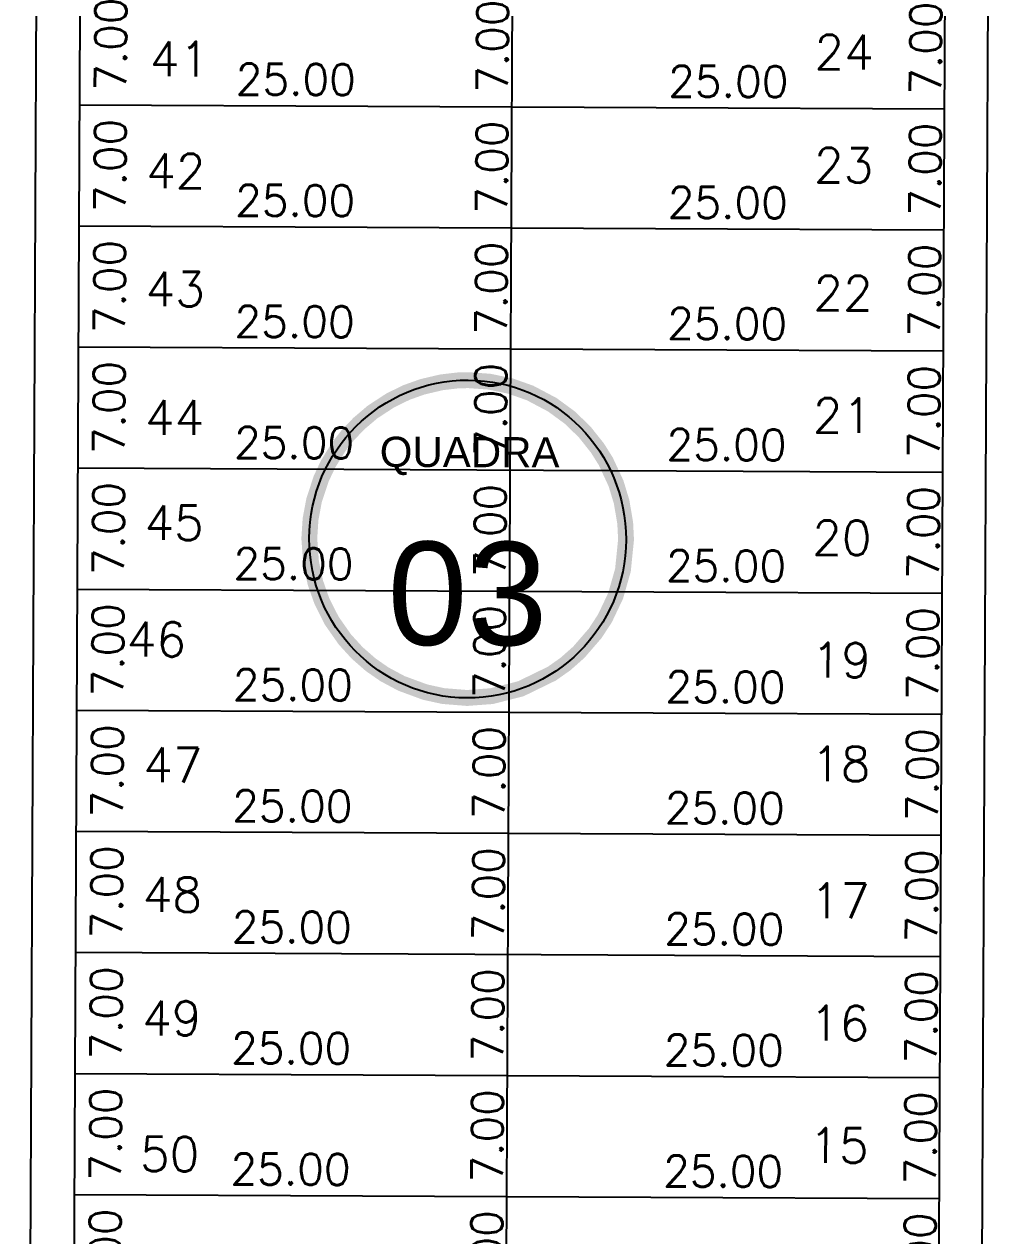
# Model space of a CAD drawing. Header units: millimetres. Extents: x -4430026 to 4783824, y 584 to 9593110.
# Drawn here: x 1815.9 to 1871.9, y 1810.6 to 1880.7 of the extents above; entities that cross this region are included whole.
import ezdxf
from ezdxf.enums import TextEntityAlignment as Align

# ---------------------------------------------------------------- set-up
doc = ezdxf.new("R2010")
doc.units = ezdxf.units.MM
for name, color, linetype in [('Calçada', 1, 'Continuous'), ('Cota', 8, 'Continuous'), ('COTAS', 8, 'Continuous'), ('Lotes', 2, 'Continuous'), ('Numero de lotes', 5, 'Continuous'), ('númeraçãoquadras', 4, 'Continuous'), ('QUADRA', 4, 'Continuous')]:
    doc.layers.add(name, color=color, linetype=linetype)
doc.styles.add('arcad1', font='romans.shx')
doc.styles.add('ROMANS', font='romans.shx')
doc.styles.add('STYLE1', font='sanss___.ttf')
doc.dimstyles.new('BOLA100', dxfattribs={"dimscale": 0, "dimtxt": 1.9, "dimasz": 0.18, "dimexe": 0.18, "dimexo": 0.063, "dimgap": 0, "dimtad": 1, "dimzin": 4, "dimdsep": 46, "dimtxsty": 'ROMANS', "dimcen": 0.09, "dimse1": 1, "dimse2": 1, "dimsd1": 1, "dimsd2": 1, "dimclrt": 256, "dimaunit": 1, "dimadec": 4, "dimazin": 0, "dimtfac": 1.2, "dimtix": 1, "dimtmove": 2, "dimatfit": 3, "dimfxl": 1, "dimtvp": 2, "dimtolj": 1, "dimtzin": 4, "dimarcsym": 0})
doc.dimstyles.get("Standard").update_dxf_attribs({"dimtxt": 0.18, "dimasz": 0.18, "dimexe": 0.18, "dimexo": 0.0625, "dimgap": 0.09, "dimtad": 0, "dimtih": 1, "dimtoh": 1, "dimdec": 4, "dimzin": 0, "dimdsep": 46, "dimtxsty": 'Standard', "dimcen": 0.09, "dimadec": 0, "dimazin": 0, "dimtfac": 1, "dimtdec": 4, "dimtofl": 0, "dimtmove": 0, "dimatfit": 3, "dimfxl": 1, "dimtolj": 1, "dimtzin": 0, "dimarcsym": 0})

# ---------------------------------------------------------------- blocks, each defined once
blk = doc.blocks.new('NUM_quadra')
at = {"color": 6, "const_width": 0.02}
blk.add_lwpolyline([(-0.0134, 0.1996), (-0.034, 0.1971), (-0.0579, 0.1914), (-0.0779, 0.1842), (-0.0981, 0.1743), (-0.1208, 0.1594), (-0.1377, 0.145), (-0.1521, 0.1299), (-0.1625, 0.1166), (-0.1764, 0.0942), (-0.1852, 0.0754), (-0.1941, 0.0483), (-0.1985, 0.0243), (-0.2, 0), (-0.1977, -0.0299), (-0.1921, -0.0556), (-0.1839, -0.0786), (-0.1713, -0.1033), (-0.1546, -0.1269), (-0.1389, -0.1439), (-0.1219, -0.1586), (-0.1046, -0.1705), (-0.0831, -0.1819), (-0.0531, -0.1928), (-0.0302, -0.1977), (0, -0.2), (0.0309, -0.1976), (0.0677, -0.1882), (0.1069, -0.169), (0.124, -0.1569), (0.1407, -0.1421), (0.1614, -0.1181), (0.1737, -0.0992), (0.187, -0.071), (0.1962, -0.0386), (0.2, 0), (0.1989, 0.0205), (0.1943, 0.0473), (0.1871, 0.0707), (0.1741, 0.0984), (0.1635, 0.1151), (0.1472, 0.1354), (0.1285, 0.1533), (0.1063, 0.1694), (0.0782, 0.1841), (0.0533, 0.1928), (0.0267, 0.1982), (0, 0.2)], close=True, dxfattribs=at)
blk.add_circle((0, 0), 0.2)
at = {"color": 3, "insert": (-0.1114, 0.1285), "char_height": 0.038, "width": 0.2663, "attachment_point": 1, "style": 'STYLE1'}
blk.add_mtext('\\fArial|b0|i0|c0|p34;QUADRA', dxfattribs=at)
at = {"color": 3, "style": 'STYLE1'}
blk.add_attdef('00', text='', height=0.13, dxfattribs=at).set_placement((0, -0.1335), align=Align.CENTER)
blk = doc.blocks.new('*D14564')
at = {"layer": 'DEFPOINTS', "color": 0}
for p in [(1818.782, 1813.006), (1824.177, 1812.98), (1818.749, 1806.006)]:
    blk.add_point(p, dxfattribs=at)
at = {"layer": 'Cota', "color": 41, "insert": (1820.561, 1809.497), "char_height": 1.8, "attachment_point": 5, "rotation": 89.72858, "style": 'ROMANS'}
blk.add_mtext('\\A1;7.00', dxfattribs=at)
blk = doc.blocks.new('*D14565')
at = {"layer": 'DEFPOINTS', "color": 0}
for p in [(1818.815, 1820.006), (1824.211, 1819.98), (1818.782, 1813.006)]:
    blk.add_point(p, dxfattribs=at)
at = {"layer": 'Cota', "color": 41, "insert": (1820.594, 1816.497), "char_height": 1.8, "attachment_point": 5, "rotation": 89.72858, "style": 'ROMANS'}
blk.add_mtext('\\A1;7.00', dxfattribs=at)
blk = doc.blocks.new('*D14566')
at = {"layer": 'DEFPOINTS', "color": 0}
for p in [(1818.848, 1827.006), (1824.244, 1826.98), (1818.815, 1820.006)]:
    blk.add_point(p, dxfattribs=at)
at = {"layer": 'Cota', "color": 41, "insert": (1820.627, 1823.497), "char_height": 1.8, "attachment_point": 5, "rotation": 89.72858, "style": 'ROMANS'}
blk.add_mtext('\\A1;7.00', dxfattribs=at)
blk = doc.blocks.new('*D14567')
at = {"layer": 'DEFPOINTS', "color": 0}
for p in [(1818.881, 1834.006), (1824.277, 1833.98), (1818.848, 1827.006)]:
    blk.add_point(p, dxfattribs=at)
at = {"layer": 'Cota', "color": 41, "insert": (1820.66, 1830.497), "char_height": 1.8, "attachment_point": 5, "rotation": 89.72858, "style": 'ROMANS'}
blk.add_mtext('\\A1;7.00', dxfattribs=at)
blk = doc.blocks.new('*D14568')
at = {"layer": 'DEFPOINTS', "color": 0}
for p in [(1818.914, 1841.006), (1824.31, 1840.98), (1818.881, 1834.006)]:
    blk.add_point(p, dxfattribs=at)
at = {"layer": 'Cota', "color": 41, "insert": (1820.693, 1837.497), "char_height": 1.8, "attachment_point": 5, "rotation": 89.72858, "style": 'ROMANS'}
blk.add_mtext('\\A1;7.00', dxfattribs=at)
blk = doc.blocks.new('*D14569')
at = {"layer": 'DEFPOINTS', "color": 0}
for p in [(1818.948, 1848.006), (1824.343, 1847.98), (1818.914, 1841.006)]:
    blk.add_point(p, dxfattribs=at)
at = {"layer": 'Cota', "color": 41, "insert": (1820.727, 1844.497), "char_height": 1.8, "attachment_point": 5, "rotation": 89.72858, "style": 'ROMANS'}
blk.add_mtext('\\A1;7.00', dxfattribs=at)
blk = doc.blocks.new('*D14570')
at = {"layer": 'DEFPOINTS', "color": 0}
for p in [(1818.981, 1855.005), (1824.376, 1854.98), (1818.948, 1848.006)]:
    blk.add_point(p, dxfattribs=at)
at = {"layer": 'Cota', "color": 41, "insert": (1820.76, 1851.497), "char_height": 1.8, "attachment_point": 5, "rotation": 89.72858, "style": 'ROMANS'}
blk.add_mtext('\\A1;7.00', dxfattribs=at)
blk = doc.blocks.new('*D14571')
at = {"layer": 'DEFPOINTS', "color": 0}
for p in [(1819.014, 1862.005), (1824.409, 1861.98), (1818.981, 1855.005)]:
    blk.add_point(p, dxfattribs=at)
at = {"layer": 'Cota', "color": 41, "insert": (1820.793, 1858.497), "char_height": 1.8, "attachment_point": 5, "rotation": 89.72858, "style": 'ROMANS'}
blk.add_mtext('\\A1;7.00', dxfattribs=at)
blk = doc.blocks.new('*D14572')
at = {"layer": 'DEFPOINTS', "color": 0}
for p in [(1819.047, 1869.005), (1824.443, 1868.98), (1819.014, 1862.005)]:
    blk.add_point(p, dxfattribs=at)
at = {"layer": 'Cota', "color": 41, "insert": (1820.826, 1865.497), "char_height": 1.8, "attachment_point": 5, "rotation": 89.72858, "style": 'ROMANS'}
blk.add_mtext('\\A1;7.00', dxfattribs=at)
blk = doc.blocks.new('*D14573')
at = {"layer": 'DEFPOINTS', "color": 0}
for p in [(1819.08, 1876.005), (1824.476, 1875.98), (1819.047, 1869.005)]:
    blk.add_point(p, dxfattribs=at)
at = {"layer": 'Cota', "color": 41, "insert": (1820.859, 1872.497), "char_height": 1.8, "attachment_point": 5, "rotation": 89.72858, "style": 'ROMANS'}
blk.add_mtext('\\A1;7.00', dxfattribs=at)
blk = doc.blocks.new('*D14574')
at = {"layer": 'DEFPOINTS', "color": 0}
for p in [(1819.113, 1883.005), (1824.509, 1882.98), (1819.08, 1876.005)]:
    blk.add_point(p, dxfattribs=at)
at = {"layer": 'Cota', "color": 41, "insert": (1820.892, 1879.497), "char_height": 1.8, "attachment_point": 5, "rotation": 89.72858, "style": 'ROMANS'}
blk.add_mtext('\\A1;7.00', dxfattribs=at)
blk = doc.blocks.new('*D14604')
at = {"layer": 'DEFPOINTS', "color": 0}
for p in [(1844.113, 1882.887), (1844.08, 1875.887), (1846.537, 1875.875)]:
    blk.add_point(p, dxfattribs=at)
at = {"layer": 'Cota', "color": 41, "insert": (1842.954, 1879.392), "char_height": 1.8, "attachment_point": 5, "rotation": 89.72858, "style": 'ROMANS'}
blk.add_mtext('\\A1;7.00', dxfattribs=at)
blk = doc.blocks.new('*D14605')
at = {"layer": 'DEFPOINTS', "color": 0}
for p in [(1844.08, 1875.887), (1844.047, 1868.887), (1846.504, 1868.875)]:
    blk.add_point(p, dxfattribs=at)
at = {"layer": 'Cota', "color": 41, "insert": (1842.921, 1872.392), "char_height": 1.8, "attachment_point": 5, "rotation": 89.72858, "style": 'ROMANS'}
blk.add_mtext('\\A1;7.00', dxfattribs=at)
blk = doc.blocks.new('*D14606')
at = {"layer": 'DEFPOINTS', "color": 0}
for p in [(1844.047, 1868.887), (1844.014, 1861.887), (1846.471, 1861.875)]:
    blk.add_point(p, dxfattribs=at)
at = {"layer": 'Cota', "color": 41, "insert": (1842.888, 1865.392), "char_height": 1.8, "attachment_point": 5, "rotation": 89.72858, "style": 'ROMANS'}
blk.add_mtext('\\A1;7.00', dxfattribs=at)
blk = doc.blocks.new('*D14607')
at = {"layer": 'DEFPOINTS', "color": 0}
for p in [(1844.014, 1861.887), (1843.98, 1854.887), (1846.438, 1854.875)]:
    blk.add_point(p, dxfattribs=at)
at = {"layer": 'Cota', "color": 41, "insert": (1842.855, 1858.392), "char_height": 1.8, "attachment_point": 5, "rotation": 89.72858, "style": 'ROMANS'}
blk.add_mtext('\\A1;7.00', dxfattribs=at)
blk = doc.blocks.new('*D14608')
at = {"layer": 'DEFPOINTS', "color": 0}
for p in [(1843.98, 1854.887), (1843.947, 1847.887), (1846.405, 1847.875)]:
    blk.add_point(p, dxfattribs=at)
at = {"layer": 'Cota', "color": 41, "insert": (1842.821, 1851.393), "char_height": 1.8, "attachment_point": 5, "rotation": 89.72858, "style": 'ROMANS'}
blk.add_mtext('\\A1;7.00', dxfattribs=at)
blk = doc.blocks.new('*D14609')
at = {"layer": 'DEFPOINTS', "color": 0}
for p in [(1843.947, 1847.887), (1843.914, 1840.887), (1846.372, 1840.876)]:
    blk.add_point(p, dxfattribs=at)
at = {"layer": 'Cota', "color": 41, "insert": (1842.788, 1844.393), "char_height": 1.8, "attachment_point": 5, "rotation": 89.72858, "style": 'ROMANS'}
blk.add_mtext('\\A1;7.00', dxfattribs=at)
blk = doc.blocks.new('*D14610')
at = {"layer": 'DEFPOINTS', "color": 0}
for p in [(1843.914, 1840.887), (1843.881, 1833.887), (1846.339, 1833.876)]:
    blk.add_point(p, dxfattribs=at)
at = {"layer": 'Cota', "color": 41, "insert": (1842.755, 1837.393), "char_height": 1.8, "attachment_point": 5, "rotation": 89.72858, "style": 'ROMANS'}
blk.add_mtext('\\A1;7.00', dxfattribs=at)
blk = doc.blocks.new('*D14611')
at = {"layer": 'DEFPOINTS', "color": 0}
for p in [(1843.881, 1833.887), (1843.848, 1826.887), (1846.305, 1826.876)]:
    blk.add_point(p, dxfattribs=at)
at = {"layer": 'Cota', "color": 41, "insert": (1842.722, 1830.393), "char_height": 1.8, "attachment_point": 5, "rotation": 89.72858, "style": 'ROMANS'}
blk.add_mtext('\\A1;7.00', dxfattribs=at)
blk = doc.blocks.new('*D14612')
at = {"layer": 'DEFPOINTS', "color": 0}
for p in [(1843.848, 1826.887), (1843.815, 1819.887), (1846.272, 1819.876)]:
    blk.add_point(p, dxfattribs=at)
at = {"layer": 'Cota', "color": 41, "insert": (1842.689, 1823.393), "char_height": 1.8, "attachment_point": 5, "rotation": 89.72858, "style": 'ROMANS'}
blk.add_mtext('\\A1;7.00', dxfattribs=at)
blk = doc.blocks.new('*D14613')
at = {"layer": 'DEFPOINTS', "color": 0}
for p in [(1843.815, 1819.887), (1843.781, 1812.888), (1846.239, 1812.876)]:
    blk.add_point(p, dxfattribs=at)
at = {"layer": 'Cota', "color": 41, "insert": (1842.656, 1816.393), "char_height": 1.8, "attachment_point": 5, "rotation": 89.72858, "style": 'ROMANS'}
blk.add_mtext('\\A1;7.00', dxfattribs=at)
blk = doc.blocks.new('*D14614')
at = {"layer": 'DEFPOINTS', "color": 0}
for p in [(1843.781, 1812.888), (1843.748, 1805.888), (1846.206, 1805.876)]:
    blk.add_point(p, dxfattribs=at)
at = {"layer": 'Cota', "color": 41, "insert": (1842.622, 1809.393), "char_height": 1.8, "attachment_point": 5, "rotation": 89.72858, "style": 'ROMANS'}
blk.add_mtext('\\A1;7.00', dxfattribs=at)
blk = doc.blocks.new('*D14624')
at = {"layer": 'DEFPOINTS', "color": 0}
for p in [(1868.781, 1812.769), (1871.281, 1812.757), (1868.748, 1805.769)]:
    blk.add_point(p, dxfattribs=at)
at = {"layer": 'Cota', "color": 41, "insert": (1867.665, 1809.274), "char_height": 1.8, "attachment_point": 5, "rotation": 89.72858, "style": 'ROMANS'}
blk.add_mtext('\\A1;7.00', dxfattribs=at)
blk = doc.blocks.new('*D14625')
at = {"layer": 'DEFPOINTS', "color": 0}
for p in [(1868.814, 1819.769), (1871.314, 1819.757), (1868.781, 1812.769)]:
    blk.add_point(p, dxfattribs=at)
at = {"layer": 'Cota', "color": 41, "insert": (1867.698, 1816.274), "char_height": 1.8, "attachment_point": 5, "rotation": 89.72858, "style": 'ROMANS'}
blk.add_mtext('\\A1;7.00', dxfattribs=at)
blk = doc.blocks.new('*D14626')
at = {"layer": 'DEFPOINTS', "color": 0}
for p in [(1868.848, 1826.769), (1871.347, 1826.757), (1868.814, 1819.769)]:
    blk.add_point(p, dxfattribs=at)
at = {"layer": 'Cota', "color": 41, "insert": (1867.731, 1823.274), "char_height": 1.8, "attachment_point": 5, "rotation": 89.72858, "style": 'ROMANS'}
blk.add_mtext('\\A1;7.00', dxfattribs=at)
blk = doc.blocks.new('*D14627')
at = {"layer": 'DEFPOINTS', "color": 0}
for p in [(1868.881, 1833.769), (1871.381, 1833.757), (1868.848, 1826.769)]:
    blk.add_point(p, dxfattribs=at)
at = {"layer": 'Cota', "color": 41, "insert": (1867.764, 1830.274), "char_height": 1.8, "attachment_point": 5, "rotation": 89.72858, "style": 'ROMANS'}
blk.add_mtext('\\A1;7.00', dxfattribs=at)
blk = doc.blocks.new('*D14628')
at = {"layer": 'DEFPOINTS', "color": 0}
for p in [(1868.914, 1840.769), (1871.414, 1840.757), (1868.881, 1833.769)]:
    blk.add_point(p, dxfattribs=at)
at = {"layer": 'Cota', "color": 41, "insert": (1867.797, 1837.274), "char_height": 1.8, "attachment_point": 5, "rotation": 89.72858, "style": 'ROMANS'}
blk.add_mtext('\\A1;7.00', dxfattribs=at)
blk = doc.blocks.new('*D14629')
at = {"layer": 'DEFPOINTS', "color": 0}
for p in [(1868.947, 1847.769), (1871.447, 1847.757), (1868.914, 1840.769)]:
    blk.add_point(p, dxfattribs=at)
at = {"layer": 'Cota', "color": 41, "insert": (1867.83, 1844.274), "char_height": 1.8, "attachment_point": 5, "rotation": 89.72858, "style": 'ROMANS'}
blk.add_mtext('\\A1;7.00', dxfattribs=at)
blk = doc.blocks.new('*D14630')
at = {"layer": 'DEFPOINTS', "color": 0}
for p in [(1868.98, 1854.769), (1871.48, 1854.757), (1868.947, 1847.769)]:
    blk.add_point(p, dxfattribs=at)
at = {"layer": 'Cota', "color": 41, "insert": (1867.864, 1851.274), "char_height": 1.8, "attachment_point": 5, "rotation": 89.72858, "style": 'ROMANS'}
blk.add_mtext('\\A1;7.00', dxfattribs=at)
blk = doc.blocks.new('*D14631')
at = {"layer": 'DEFPOINTS', "color": 0}
for p in [(1869.013, 1861.769), (1871.513, 1861.757), (1868.98, 1854.769)]:
    blk.add_point(p, dxfattribs=at)
at = {"layer": 'Cota', "color": 41, "insert": (1867.897, 1858.274), "char_height": 1.8, "attachment_point": 5, "rotation": 89.72858, "style": 'ROMANS'}
blk.add_mtext('\\A1;7.00', dxfattribs=at)
blk = doc.blocks.new('*D14632')
at = {"layer": 'DEFPOINTS', "color": 0}
for p in [(1869.046, 1868.768), (1871.546, 1868.757), (1869.013, 1861.769)]:
    blk.add_point(p, dxfattribs=at)
at = {"layer": 'Cota', "color": 41, "insert": (1867.93, 1865.274), "char_height": 1.8, "attachment_point": 5, "rotation": 89.72858, "style": 'ROMANS'}
blk.add_mtext('\\A1;7.00', dxfattribs=at)
blk = doc.blocks.new('*D14633')
at = {"layer": 'DEFPOINTS', "color": 0}
for p in [(1869.08, 1875.768), (1871.58, 1875.757), (1869.046, 1868.768)]:
    blk.add_point(p, dxfattribs=at)
at = {"layer": 'Cota', "color": 41, "insert": (1867.963, 1872.274), "char_height": 1.8, "attachment_point": 5, "rotation": 89.72858, "style": 'ROMANS'}
blk.add_mtext('\\A1;7.00', dxfattribs=at)
blk = doc.blocks.new('*D14634')
at = {"layer": 'DEFPOINTS', "color": 0}
for p in [(1869.113, 1882.768), (1871.613, 1882.756), (1869.08, 1875.768)]:
    blk.add_point(p, dxfattribs=at)
at = {"layer": 'Cota', "color": 41, "insert": (1867.996, 1879.274), "char_height": 1.8, "attachment_point": 5, "rotation": 89.72858, "style": 'ROMANS'}
blk.add_mtext('\\A1;7.00', dxfattribs=at)
blk = doc.blocks.new('*D14647')
at = {"layer": 'DEFPOINTS', "color": 0}
for p in [(1819.092, 1878.576), (1844.092, 1878.457), (1844.07, 1873.806)]:
    blk.add_point(p, dxfattribs=at)
at = {"layer": 'Cota', "color": 41, "insert": (1831.587, 1877.466), "char_height": 1.8, "attachment_point": 5, "rotation": 359.72858, "style": 'ROMANS'}
blk.add_mtext('\\A1;25.00', dxfattribs=at)
blk = doc.blocks.new('*D14648')
at = {"layer": 'DEFPOINTS', "color": 0}
for p in [(1844.092, 1878.457), (1869.092, 1878.339), (1869.07, 1873.688)]:
    blk.add_point(p, dxfattribs=at)
at = {"layer": 'Cota', "color": 41, "insert": (1856.587, 1877.347), "char_height": 1.8, "attachment_point": 5, "rotation": 359.72858, "style": 'ROMANS'}
blk.add_mtext('\\A1;25.00', dxfattribs=at)
blk = doc.blocks.new('*D14649')
at = {"layer": 'DEFPOINTS', "color": 0}
for p in [(1819.059, 1871.576), (1844.059, 1871.457), (1844.037, 1866.807)]:
    blk.add_point(p, dxfattribs=at)
at = {"layer": 'Cota', "color": 41, "insert": (1831.554, 1870.466), "char_height": 1.8, "attachment_point": 5, "rotation": 359.72858, "style": 'ROMANS'}
blk.add_mtext('\\A1;25.00', dxfattribs=at)
blk = doc.blocks.new('*D14650')
at = {"layer": 'DEFPOINTS', "color": 0}
for p in [(1844.059, 1871.457), (1869.059, 1871.339), (1869.037, 1866.688)]:
    blk.add_point(p, dxfattribs=at)
at = {"layer": 'Cota', "color": 41, "insert": (1856.554, 1870.347), "char_height": 1.8, "attachment_point": 5, "rotation": 359.72858, "style": 'ROMANS'}
blk.add_mtext('\\A1;25.00', dxfattribs=at)
blk = doc.blocks.new('*D14651')
at = {"layer": 'DEFPOINTS', "color": 0}
for p in [(1819.026, 1864.576), (1844.026, 1864.458), (1844.004, 1859.807)]:
    blk.add_point(p, dxfattribs=at)
at = {"layer": 'Cota', "color": 41, "insert": (1831.521, 1863.466), "char_height": 1.8, "attachment_point": 5, "rotation": 359.72858, "style": 'ROMANS'}
blk.add_mtext('\\A1;25.00', dxfattribs=at)
blk = doc.blocks.new('*D14652')
at = {"layer": 'DEFPOINTS', "color": 0}
for p in [(1844.026, 1864.458), (1869.025, 1864.339), (1869.003, 1859.688)]:
    blk.add_point(p, dxfattribs=at)
at = {"layer": 'Cota', "color": 41, "insert": (1856.521, 1863.347), "char_height": 1.8, "attachment_point": 5, "rotation": 359.72858, "style": 'ROMANS'}
blk.add_mtext('\\A1;25.00', dxfattribs=at)
blk = doc.blocks.new('*D14653')
at = {"layer": 'DEFPOINTS', "color": 0}
for p in [(1818.993, 1857.576), (1843.993, 1857.458), (1843.971, 1852.807)]:
    blk.add_point(p, dxfattribs=at)
at = {"layer": 'Cota', "color": 41, "insert": (1831.488, 1856.466), "char_height": 1.8, "attachment_point": 5, "rotation": 359.72858, "style": 'ROMANS'}
blk.add_mtext('\\A1;25.00', dxfattribs=at)
blk = doc.blocks.new('*D14654')
at = {"layer": 'DEFPOINTS', "color": 0}
for p in [(1843.993, 1857.458), (1868.992, 1857.339), (1868.97, 1852.688)]:
    blk.add_point(p, dxfattribs=at)
at = {"layer": 'Cota', "color": 41, "insert": (1856.487, 1856.347), "char_height": 1.8, "attachment_point": 5, "rotation": 359.72858, "style": 'ROMANS'}
blk.add_mtext('\\A1;25.00', dxfattribs=at)
blk = doc.blocks.new('*D14655')
at = {"layer": 'DEFPOINTS', "color": 0}
for p in [(1818.96, 1850.576), (1843.959, 1850.458), (1843.937, 1845.807)]:
    blk.add_point(p, dxfattribs=at)
at = {"layer": 'Cota', "color": 41, "insert": (1831.455, 1849.466), "char_height": 1.8, "attachment_point": 5, "rotation": 359.72858, "style": 'ROMANS'}
blk.add_mtext('\\A1;25.00', dxfattribs=at)
blk = doc.blocks.new('*D14656')
at = {"layer": 'DEFPOINTS', "color": 0}
for p in [(1843.959, 1850.458), (1868.959, 1850.339), (1868.937, 1845.688)]:
    blk.add_point(p, dxfattribs=at)
at = {"layer": 'Cota', "color": 41, "insert": (1856.454, 1849.348), "char_height": 1.8, "attachment_point": 5, "rotation": 359.72858, "style": 'ROMANS'}
blk.add_mtext('\\A1;25.00', dxfattribs=at)
blk = doc.blocks.new('*D14657')
at = {"layer": 'DEFPOINTS', "color": 0}
for p in [(1818.927, 1843.576), (1843.926, 1843.458), (1843.904, 1838.807)]:
    blk.add_point(p, dxfattribs=at)
at = {"layer": 'Cota', "color": 41, "insert": (1831.421, 1842.466), "char_height": 1.8, "attachment_point": 5, "rotation": 359.72858, "style": 'ROMANS'}
blk.add_mtext('\\A1;25.00', dxfattribs=at)
blk = doc.blocks.new('*D14658')
at = {"layer": 'DEFPOINTS', "color": 0}
for p in [(1843.926, 1843.458), (1868.926, 1843.339), (1868.904, 1838.688)]:
    blk.add_point(p, dxfattribs=at)
at = {"layer": 'Cota', "color": 41, "insert": (1856.421, 1842.348), "char_height": 1.8, "attachment_point": 5, "rotation": 359.72858, "style": 'ROMANS'}
blk.add_mtext('\\A1;25.00', dxfattribs=at)
blk = doc.blocks.new('*D14659')
at = {"layer": 'DEFPOINTS', "color": 0}
for p in [(1818.893, 1836.576), (1843.893, 1836.458), (1843.871, 1831.807)]:
    blk.add_point(p, dxfattribs=at)
at = {"layer": 'Cota', "color": 41, "insert": (1831.388, 1835.466), "char_height": 1.8, "attachment_point": 5, "rotation": 359.72858, "style": 'ROMANS'}
blk.add_mtext('\\A1;25.00', dxfattribs=at)
blk = doc.blocks.new('*D14660')
at = {"layer": 'DEFPOINTS', "color": 0}
for p in [(1843.893, 1836.458), (1868.893, 1836.339), (1868.871, 1831.689)]:
    blk.add_point(p, dxfattribs=at)
at = {"layer": 'Cota', "color": 41, "insert": (1856.388, 1835.348), "char_height": 1.8, "attachment_point": 5, "rotation": 359.72858, "style": 'ROMANS'}
blk.add_mtext('\\A1;25.00', dxfattribs=at)
blk = doc.blocks.new('*D14661')
at = {"layer": 'DEFPOINTS', "color": 0}
for p in [(1818.86, 1829.576), (1843.86, 1829.458), (1843.838, 1824.807)]:
    blk.add_point(p, dxfattribs=at)
at = {"layer": 'Cota', "color": 41, "insert": (1831.355, 1828.466), "char_height": 1.8, "attachment_point": 5, "rotation": 359.72858, "style": 'ROMANS'}
blk.add_mtext('\\A1;25.00', dxfattribs=at)
blk = doc.blocks.new('*D14662')
at = {"layer": 'DEFPOINTS', "color": 0}
for p in [(1843.86, 1829.458), (1868.86, 1829.34), (1868.838, 1824.689)]:
    blk.add_point(p, dxfattribs=at)
at = {"layer": 'Cota', "color": 41, "insert": (1856.355, 1828.348), "char_height": 1.8, "attachment_point": 5, "rotation": 359.72858, "style": 'ROMANS'}
blk.add_mtext('\\A1;25.00', dxfattribs=at)
blk = doc.blocks.new('*D14663')
at = {"layer": 'DEFPOINTS', "color": 0}
for p in [(1818.827, 1822.576), (1843.827, 1822.458), (1843.805, 1817.807)]:
    blk.add_point(p, dxfattribs=at)
at = {"layer": 'Cota', "color": 41, "insert": (1831.322, 1821.466), "char_height": 1.8, "attachment_point": 5, "rotation": 359.72858, "style": 'ROMANS'}
blk.add_mtext('\\A1;25.00', dxfattribs=at)
blk = doc.blocks.new('*D14664')
at = {"layer": 'DEFPOINTS', "color": 0}
for p in [(1843.827, 1822.458), (1868.827, 1822.34), (1868.805, 1817.689)]:
    blk.add_point(p, dxfattribs=at)
at = {"layer": 'Cota', "color": 41, "insert": (1856.322, 1821.348), "char_height": 1.8, "attachment_point": 5, "rotation": 359.72858, "style": 'ROMANS'}
blk.add_mtext('\\A1;25.00', dxfattribs=at)
blk = doc.blocks.new('*D14665')
at = {"layer": 'DEFPOINTS', "color": 0}
for p in [(1818.794, 1815.577), (1843.794, 1815.458), (1843.772, 1810.807)]:
    blk.add_point(p, dxfattribs=at)
at = {"layer": 'Cota', "color": 41, "insert": (1831.289, 1814.466), "char_height": 1.8, "attachment_point": 5, "rotation": 359.72858, "style": 'ROMANS'}
blk.add_mtext('\\A1;25.00', dxfattribs=at)
blk = doc.blocks.new('*D14666')
at = {"layer": 'DEFPOINTS', "color": 0}
for p in [(1843.794, 1815.458), (1868.793, 1815.34), (1868.771, 1810.689)]:
    blk.add_point(p, dxfattribs=at)
at = {"layer": 'Cota', "color": 41, "insert": (1856.289, 1814.348), "char_height": 1.8, "attachment_point": 5, "rotation": 359.72858, "style": 'ROMANS'}
blk.add_mtext('\\A1;25.00', dxfattribs=at)
blk = doc.blocks.new('*D14349')
at = {"layer": 'DEFPOINTS', "color": 0, "linetype": 'ByBlock'}
for p in [(1959.911, 1843.363, 297.901), (1960.03, 1841.227), (1534.796, 1819.603)]:
    blk.add_point(p, dxfattribs=at)
at = {"layer": 'COTAS', "linetype": 'ByBlock', "insert": (1573.92, 1823.277), "char_height": 1.9, "attachment_point": 5, "rotation": 3.19891, "style": 'ROMANS'}
blk.add_mtext('\\A1;R425.55', dxfattribs=at)
blk = doc.blocks.new('*D14352')
at = {"layer": 'DEFPOINTS', "color": 0, "linetype": 'ByBlock'}
for p in [(1673.107, 1937.429), (1919.368, 1867.265), (1917.581, 1860.992)]:
    blk.add_point(p, dxfattribs=at)
at = {"layer": 'COTAS', "linetype": 'ByBlock', "insert": (1690.559, 1929.905), "char_height": 1.9, "attachment_point": 5, "rotation": 344.09698, "style": 'ROMANS'}
blk.add_mtext('\\A1;R256.05', dxfattribs=at)

msp = doc.modelspace()

# ---------------------------------------------------------------- linework, layer by layer
at = {"layer": 'Calçada'}
for p, q in [((1870.926, 1737.71, 2.439), (1871.863, 1935.584, 2.439)), ((1815.926, 1737.971, 2.439), (1816.859, 1934.869, 2.439))]:
    msp.add_line(p, q, dxfattribs=at)
at = {"layer": 'Lotes'}
for p, q in [((1843.409, 1734.341, 2.439), (1844.378, 1938.728, 2.439)), ((1819.08, 1876.005, 2.439), (1869.08, 1875.768, 2.439)), ((1819.047, 1869.005, 2.439), (1869.046, 1868.768, 2.439)), ((1819.014, 1862.005, 2.439), (1869.013, 1861.769, 2.439)), ((1818.981, 1855.005, 2.439), (1868.98, 1854.769, 2.439)), ((1818.948, 1848.006, 2.439), (1868.947, 1847.769, 2.439)), ((1818.914, 1841.006, 2.439), (1868.914, 1840.769, 2.439)), ((1818.881, 1834.006, 2.439), (1868.881, 1833.769, 2.439)), ((1818.848, 1827.006, 2.439), (1868.848, 1826.769, 2.439)), ((1818.815, 1820.006, 2.439), (1868.814, 1819.769, 2.439)), ((1818.782, 1813.006, 2.439), (1868.781, 1812.769, 2.439))]:
    msp.add_line(p, q, dxfattribs=at)
at = {"layer": 'QUADRA', "linetype": 'ByBlock', "elevation": 2.439}
msp.add_lwpolyline([(1868.409, 1734.222), (1869.38, 1939.176), (1819.375, 1938.279), (1818.41, 1734.459), (1868.409, 1734.222)], close=True, dxfattribs=at)

# ---------------------------------------------------------------- block references
at = {"layer": 'númeraçãoquadras', "linetype": 'ByBlock', "extrusion": (0.084423, -0.000343131, 0.99643)}
ref = msp.add_blockref('NUM_quadra', (1858.365, -1827.231, 157.262), dxfattribs=dict(at, xscale=45.93175888062505, yscale=45.93175888063583, zscale=45.9317585301845, rotation=270.0385460290153))
ref.add_attrib('00', '03', dxfattribs={"layer": '0', "color": 3, "extrusion": (0.084423, -0.000343131, 0.99643), "height": 5.9711, "rotation": 270.03855, "style": 'STYLE1'}).set_placement((1852.235, -1827.235, 157.262), align=Align.CENTER)

# ---------------------------------------------------------------- texts
at = {"layer": 'Numero de lotes', "style": 'arcad1'}
for s, p in [('24', (1863.283, 1879.047, 2.439)), ('41', (1824.87, 1878.649, 2.439)), ('42', (1824.652, 1872.173, 2.439)), ('23', (1863.252, 1872.502, 2.439)), ('43', (1824.619, 1865.347, 2.439)), ('22', (1863.217, 1865.114, 2.439)), ('44', (1824.584, 1857.924, 2.439)), ('21', (1863.184, 1858.042, 2.439)), ('45', (1824.555, 1851.842, 2.439)), ('20', (1863.15, 1850.97, 2.439)), ('46', (1823.532, 1845.099, 2.439)), ('19', (1863.117, 1843.898, 2.439)), ('47', (1824.489, 1837.835, 2.439)), ('18', (1863.088, 1837.898, 2.439)), ('48', (1824.453, 1830.341, 2.439)), ('17', (1863.051, 1829.982, 2.439)), ('49', (1824.42, 1823.195, 2.439)), ('16', (1863.017, 1822.91, 2.439)), ('15', (1862.984, 1815.838, 2.439)), ('50', (1824.303, 1815.344, 2.439))]:
    msp.add_text(s, height=2, rotation=359.72858, dxfattribs=at).set_placement(p, align=Align.MIDDLE_CENTER)

# ---------------------------------------------------------------- dimensions: what is measured, and where the dimension line sits
at = {"layer": 'Cota'}
for base, p1, p2, angle, picture, middle in [((1824.509, 1882.98, 2.439), (1819.08, 1876.005, 2.439), (1819.113, 1883.005, 2.439), 269.72858, '*D14574', (1820.892, 1879.497, 2.439)), ((1846.537, 1875.875, 2.439), (1844.113, 1882.887, 2.439), (1844.08, 1875.887, 2.439), 89.72858, '*D14604', (1842.954, 1879.392, 2.439)), ((1871.613, 1882.756, 2.439), (1869.08, 1875.768, 2.439), (1869.113, 1882.768, 2.439), 269.72858, '*D14634', (1867.996, 1879.274, 2.439)), ((1869.07, 1873.688, 2.439), (1844.092, 1878.457, 2.439), (1869.092, 1878.339, 2.439), 179.72858, '*D14648', (1856.587, 1877.347, 2.439)), ((1824.476, 1875.98, 2.439), (1819.047, 1869.005, 2.439), (1819.08, 1876.005, 2.439), 269.72858, '*D14573', (1820.859, 1872.497, 2.439)), ((1846.504, 1868.875, 2.439), (1844.08, 1875.887, 2.439), (1844.047, 1868.887, 2.439), 89.72858, '*D14605', (1842.921, 1872.392, 2.439)), ((1871.58, 1875.757, 2.439), (1869.046, 1868.768, 2.439), (1869.08, 1875.768, 2.439), 269.72858, '*D14633', (1867.963, 1872.274, 2.439)), ((1869.037, 1866.688, 2.439), (1844.059, 1871.457, 2.439), (1869.059, 1871.339, 2.439), 179.72858, '*D14650', (1856.554, 1870.347, 2.439)), ((1824.443, 1868.98, 2.439), (1819.014, 1862.005, 2.439), (1819.047, 1869.005, 2.439), 269.72858, '*D14572', (1820.826, 1865.497, 2.439)), ((1846.471, 1861.875, 2.439), (1844.047, 1868.887, 2.439), (1844.014, 1861.887, 2.439), 89.72858, '*D14606', (1842.888, 1865.392, 2.439)), ((1871.546, 1868.757, 2.439), (1869.013, 1861.769, 2.439), (1869.046, 1868.768, 2.439), 269.72858, '*D14632', (1867.93, 1865.274, 2.439)), ((1869.003, 1859.688, 2.439), (1844.026, 1864.458, 2.439), (1869.025, 1864.339, 2.439), 179.72858, '*D14652', (1856.521, 1863.347, 2.439)), ((1824.409, 1861.98, 2.439), (1818.981, 1855.005, 2.439), (1819.014, 1862.005, 2.439), 269.72858, '*D14571', (1820.793, 1858.497, 2.439)), ((1846.438, 1854.875, 2.439), (1844.014, 1861.887, 2.439), (1843.98, 1854.887, 2.439), 89.72858, '*D14607', (1842.855, 1858.392, 2.439)), ((1871.513, 1861.757, 2.439), (1868.98, 1854.769, 2.439), (1869.013, 1861.769, 2.439), 269.72858, '*D14631', (1867.897, 1858.274, 2.439)), ((1868.97, 1852.688, 2.439), (1843.993, 1857.458, 2.439), (1868.992, 1857.339, 2.439), 179.72858, '*D14654', (1856.487, 1856.347, 2.439)), ((1824.376, 1854.98, 2.439), (1818.948, 1848.006, 2.439), (1818.981, 1855.005, 2.439), 269.72858, '*D14570', (1820.76, 1851.497, 2.439)), ((1846.405, 1847.875, 2.439), (1843.98, 1854.887, 2.439), (1843.947, 1847.887, 2.439), 89.72858, '*D14608', (1842.821, 1851.393, 2.439)), ((1871.48, 1854.757, 2.439), (1868.947, 1847.769, 2.439), (1868.98, 1854.769, 2.439), 269.72858, '*D14630', (1867.864, 1851.274, 2.439)), ((1868.937, 1845.688, 2.439), (1843.959, 1850.458, 2.439), (1868.959, 1850.339, 2.439), 179.72858, '*D14656', (1856.454, 1849.348, 2.439)), ((1824.343, 1847.98, 2.439), (1818.914, 1841.006, 2.439), (1818.948, 1848.006, 2.439), 269.72858, '*D14569', (1820.727, 1844.497, 2.439)), ((1846.372, 1840.876, 2.439), (1843.947, 1847.887, 2.439), (1843.914, 1840.887, 2.439), 89.72858, '*D14609', (1842.788, 1844.393, 2.439)), ((1871.447, 1847.757, 2.439), (1868.914, 1840.769, 2.439), (1868.947, 1847.769, 2.439), 269.72858, '*D14629', (1867.83, 1844.274, 2.439)), ((1868.904, 1838.688, 2.439), (1843.926, 1843.458, 2.439), (1868.926, 1843.339, 2.439), 179.72858, '*D14658', (1856.421, 1842.348, 2.439)), ((1824.31, 1840.98, 2.439), (1818.881, 1834.006, 2.439), (1818.914, 1841.006, 2.439), 269.72858, '*D14568', (1820.693, 1837.497, 2.439)), ((1846.339, 1833.876, 2.439), (1843.914, 1840.887, 2.439), (1843.881, 1833.887, 2.439), 89.72858, '*D14610', (1842.755, 1837.393, 2.439)), ((1871.414, 1840.757, 2.439), (1868.881, 1833.769, 2.439), (1868.914, 1840.769, 2.439), 269.72858, '*D14628', (1867.797, 1837.274, 2.439)), ((1868.871, 1831.689, 2.439), (1843.893, 1836.458, 2.439), (1868.893, 1836.339, 2.439), 179.72858, '*D14660', (1856.388, 1835.348, 2.439)), ((1824.277, 1833.98, 2.439), (1818.848, 1827.006, 2.439), (1818.881, 1834.006, 2.439), 269.72858, '*D14567', (1820.66, 1830.497, 2.439)), ((1846.305, 1826.876, 2.439), (1843.881, 1833.887, 2.439), (1843.848, 1826.887, 2.439), 89.72858, '*D14611', (1842.722, 1830.393, 2.439)), ((1871.381, 1833.757, 2.439), (1868.848, 1826.769, 2.439), (1868.881, 1833.769, 2.439), 269.72858, '*D14627', (1867.764, 1830.274, 2.439)), ((1868.838, 1824.689, 2.439), (1843.86, 1829.458, 2.439), (1868.86, 1829.34, 2.439), 179.72858, '*D14662', (1856.355, 1828.348, 2.439)), ((1824.244, 1826.98, 2.439), (1818.815, 1820.006, 2.439), (1818.848, 1827.006, 2.439), 269.72858, '*D14566', (1820.627, 1823.497, 2.439)), ((1846.272, 1819.876, 2.439), (1843.848, 1826.887, 2.439), (1843.815, 1819.887, 2.439), 89.72858, '*D14612', (1842.689, 1823.393, 2.439)), ((1871.347, 1826.757, 2.439), (1868.814, 1819.769, 2.439), (1868.848, 1826.769, 2.439), 269.72858, '*D14626', (1867.731, 1823.274, 2.439)), ((1868.805, 1817.689, 2.439), (1843.827, 1822.458, 2.439), (1868.827, 1822.34, 2.439), 179.72858, '*D14664', (1856.322, 1821.348, 2.439)), ((1824.211, 1819.98, 2.439), (1818.782, 1813.006, 2.439), (1818.815, 1820.006, 2.439), 269.72858, '*D14565', (1820.594, 1816.497, 2.439)), ((1846.239, 1812.876, 2.439), (1843.815, 1819.887, 2.439), (1843.781, 1812.888, 2.439), 89.72858, '*D14613', (1842.656, 1816.393, 2.439)), ((1871.314, 1819.757, 2.439), (1868.781, 1812.769, 2.439), (1868.814, 1819.769, 2.439), 269.72858, '*D14625', (1867.698, 1816.274, 2.439)), ((1868.771, 1810.689, 2.439), (1843.794, 1815.458, 2.439), (1868.793, 1815.34, 2.439), 179.72858, '*D14666', (1856.289, 1814.348, 2.439)), ((1824.177, 1812.98, 2.439), (1818.749, 1806.006, 2.439), (1818.782, 1813.006, 2.439), 269.72858, '*D14564', (1820.561, 1809.497, 2.439)), ((1846.206, 1805.876, 2.439), (1843.781, 1812.888, 2.439), (1843.748, 1805.888, 2.439), 89.72858, '*D14614', (1842.622, 1809.393, 2.439)), ((1871.281, 1812.757, 2.439), (1868.748, 1805.769, 2.439), (1868.781, 1812.769, 2.439), 269.72858, '*D14624', (1867.665, 1809.274, 2.439))]:
    dim = msp.add_linear_dim(base=base, p1=p1, p2=p2, angle=angle, dimstyle='Standard', override={"dimtxt": 1.8, "dimexo": 0.063, "dimgap": 0, "dimtih": 0, "dimtoh": 0, "dimdec": 2, "dimzin": 4, "dimtxsty": 'ROMANS', "dimse1": 1, "dimse2": 1, "dimsd1": 1, "dimsd2": 1, "dimclrt": 41, "dimtfac": 1.2, "dimtdec": 2, "dimtix": 1, "dimtofl": 1, "dimtmove": 2, "dimfxl": 0.18, "dimfxlon": 1, "dimtvp": 2, "dimtzin": 4}, dxfattribs=at)
    dim.commit()
    dim.dimension.update_dxf_attribs({"geometry": picture, "text_midpoint": middle})
for p1, p2, picture, middle in [((1819.092, 1878.576, 2.439), (1844.092, 1878.457, 2.439), '*D14647', (1831.587, 1877.466, 2.439)), ((1819.059, 1871.576, 2.439), (1844.059, 1871.457, 2.439), '*D14649', (1831.554, 1870.466, 2.439)), ((1819.026, 1864.576, 2.439), (1844.026, 1864.458, 2.439), '*D14651', (1831.521, 1863.466, 2.439)), ((1818.993, 1857.576, 2.439), (1843.993, 1857.458, 2.439), '*D14653', (1831.488, 1856.466, 2.439)), ((1818.96, 1850.576, 2.439), (1843.959, 1850.458, 2.439), '*D14655', (1831.455, 1849.466, 2.439)), ((1818.927, 1843.576, 2.439), (1843.926, 1843.458, 2.439), '*D14657', (1831.421, 1842.466, 2.439)), ((1818.893, 1836.576, 2.439), (1843.893, 1836.458, 2.439), '*D14659', (1831.388, 1835.466, 2.439)), ((1818.86, 1829.576, 2.439), (1843.86, 1829.458, 2.439), '*D14661', (1831.355, 1828.466, 2.439)), ((1818.827, 1822.576, 2.439), (1843.827, 1822.458, 2.439), '*D14663', (1831.322, 1821.466, 2.439)), ((1818.794, 1815.577, 2.439), (1843.794, 1815.458, 2.439), '*D14665', (1831.289, 1814.466, 2.439))]:
    dim = msp.add_aligned_dim(p1=p1, p2=p2, distance=-4.651, dimstyle='Standard', override={"dimtxt": 1.8, "dimexo": 0.063, "dimgap": 0, "dimtih": 0, "dimtoh": 0, "dimdec": 2, "dimzin": 4, "dimtxsty": 'ROMANS', "dimse1": 1, "dimse2": 1, "dimsd1": 1, "dimsd2": 1, "dimclrt": 41, "dimtfac": 1.2, "dimtdec": 2, "dimtix": 1, "dimtofl": 1, "dimtmove": 2, "dimfxl": 0.18, "dimfxlon": 1, "dimtvp": 2, "dimtzin": 4}, dxfattribs=at)
    dim.commit()
    dim.dimension.update_dxf_attribs({"geometry": picture, "text_midpoint": middle})
at = {"layer": 'COTAS', "linetype": 'ByBlock'}
for base, p1, p2, angle, text, picture, middle in [((1917.581, 1860.992, 2.439), (1673.107, 1937.429, 2.439), (1919.368, 1867.265, 2.439), 344.09698, 'R256.05', '*D14352', (1690.559, 1929.905, 2.439)), ((1960.03, 1841.227, 2.439), (1534.796, 1819.603, 2.439), (1959.911, 1843.363, 300.34), 3.19891, 'R425.55', '*D14349', (1573.92, 1823.277, 2.439))]:
    dim = msp.add_linear_dim(base=base, p1=p1, p2=p2, angle=angle, text=text, dimstyle='BOLA100', override={"dimscale": 1, "dimfxl": 0.18}, dxfattribs=at)
    dim.commit()
    dim.dimension.update_dxf_attribs({"geometry": picture, "text_midpoint": middle, "dimtype": 161})

doc.saveas('drawing.dxf')
